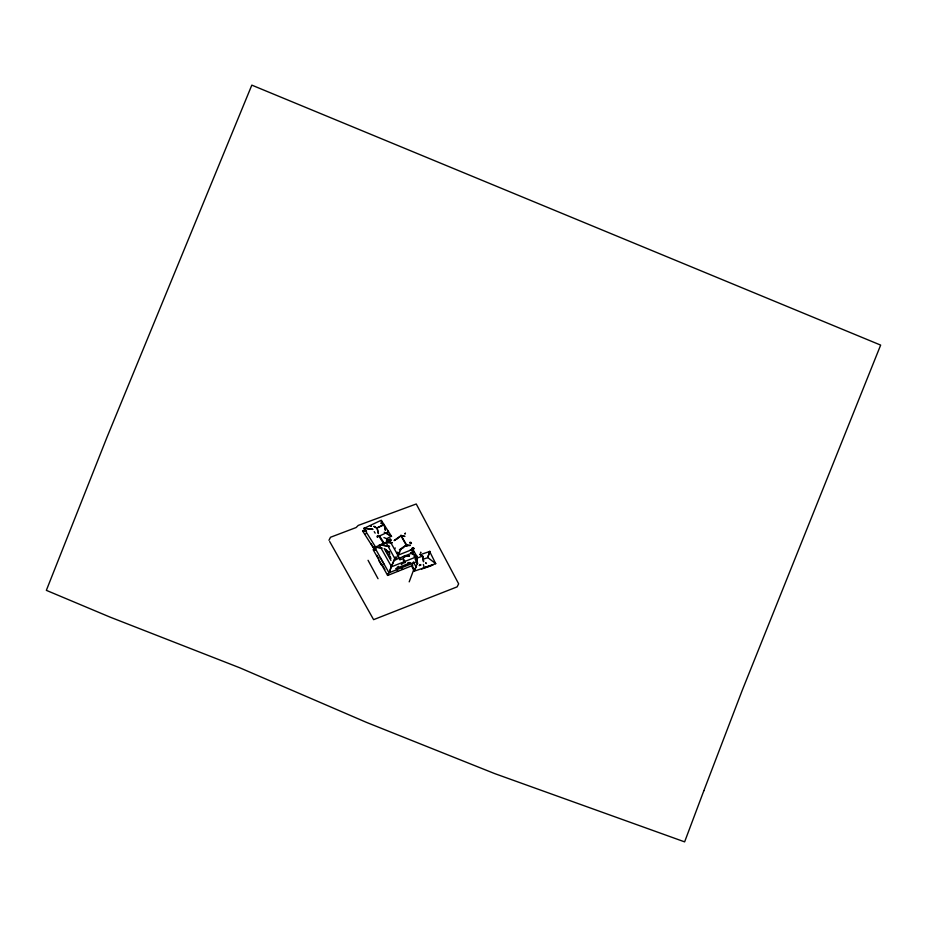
<?xml version="1.0" encoding="UTF-8"?>
<svg xmlns="http://www.w3.org/2000/svg" width="927" height="927" viewBox="0 0 927 927"><rect width="100%" height="100%" fill="white"/><g stroke="black" fill="none" stroke-linecap="round" stroke-linejoin="round"><path stroke-width="1.39" d="M381.588 521.519L381.472 520.789L381.356 521.403M420.557 552.712L420.765 552.133L420.777 552.851M410.649 543.651L410.371 542.48L411.125 542.469M377.382 535.794L377.335 536.849L377.625 535.899M427.741 557.579L429.792 551.206L427.81 557.475M416.316 565.933L416.165 566.988L416.536 566.073M372.758 529.421L363.824 528.297L372.781 529.12M416.744 564.96L417.417 562.619M388.54 573.5L387.486 575.192L388.216 573.396M391.484 565.412L389.27 572.701L391.808 565.516M409.189 581.855L413.929 569.178L412.26 565.829M395.783 559.665L398.436 553.419M395.783 559.665L396.489 557.857M404.844 533.836L405.4 533.048L405.203 533.929M395.331 556.942L391.391 566.513L395.134 558.344M416.246 566.617L414.207 570.847L416.096 566.559M390.707 539.734L389.467 539.711L390.846 539.444M399.189 552.133L398.065 554.949L399.56 552.225M399.549 552.237L401.078 549.027M328.969 540.29L330.499 537.266L356.119 527.533L358.251 525.412L416.246 503.987L458.656 583.836L457.127 586.861L373.604 619.653L329.688 541.553M386.049 542.562L395.47 559.757L414.346 552.121L410.603 549.699M394.844 548.703L395.226 547.961M397.277 552.133L397.173 552.874M410.731 542.573L411.484 543.523M409.467 555.621L408.529 556.142M419.294 565.597L419.78 564.636M419.525 565.516L420.047 564.497M420.568 565.412L420.904 564.763M391.576 536.339L385.655 532.677M406.049 545.505L402.561 548.054M401.252 564.589L401.901 564.114A18.621 5.562 -29.4 0 0 404.323 562.283A18.621 5.562 -29.4 0 0 405.273 562.562M397.266 538.68C410.012 529.201 388.633 544.149 395.47 539.827M395.308 540.012L397.451 538.471M400.603 549.398L402.816 547.973M400.823 549.329L399.421 549.781L405.887 545.227L406.246 545.887M397.243 567.208L398.598 566.362M400.974 558.946L400.14 559.502M400.904 559.178L399.873 559.618L398.622 557.22M374.682 549.896L362.619 530.986L365.203 529.618M376.698 528.019L384.242 524.473M376.582 528.228L384.137 524.682M364.971 534.207L365.794 533.813M377.231 537.057L388.297 531.866M386.374 538.807L391.461 536.258L381.252 520.256L363.929 528.413L375.875 547.521M386.42 540.592L390.151 538.842M400.858 559.108L399.838 559.549M390.105 540.661L379.375 545.169L391.565 566.779L416.744 556.698M391.321 540.453L374.647 547.37L389.004 572.805L415.47 562.202M376.119 548.691L373.314 550.012L387.671 575.447L412.805 565.377M389.027 552.318L389.189 551.669M413.975 548.819L397.903 555.261L389.178 539.792M382.075 564.462L381.229 564.798L378.61 560.151M403.233 556.895L403.569 556.756M403.755 557.243L406.165 556.27M409.421 555.713L408.668 555.91M398.761 557.069L400.082 559.584L398.517 557.034M395.713 568.668L410.777 562.631M408.274 556.235L408.877 555.922L407.892 556.2M405.783 555.528L403.349 556.536L403.813 557.336M423.013 568.274L433.21 564.775M431.09 565.818L421.507 569.074M408.019 556.327L408.656 556.003M421.947 554.103L429.653 551.495L435.725 563.686L424.16 567.591L423.361 564.473M422.724 556.073L416.119 558.425M424.033 567.857L414.218 571.171L411.727 566.154L413.512 561.936L416.014 566.953M409.294 562.515L407.787 562.689M392.063 542.666L385.852 542.422L392.167 542.828M362.677 530.951L366.501 531.275M366.501 530.974L362.631 530.8M375.18 550.186L373.268 549.56L375.192 549.746M406.652 545.841L407.799 545.98M381.912 547.869L374.601 546.907L381.901 548.309M389.525 546.165L379.352 544.717L389.502 546.594M371.345 526.327L370.406 525.98L371.368 526.096M400.962 535.794L404.96 536.409L400.812 535.76M410.87 542.724L409.908 542.307M383.94 537.567L386.478 538.599L388.54 541.832M384.091 524.809L380.823 522.99L381.495 523.28M383.905 524.902L382.237 523.998M377.057 528.123L373.79 526.304L376.872 528.216M417.173 556.281L410.962 552.724M413.013 547.753L414.126 548.506L412.863 548.054M384.218 532.202L391.403 536.432M410.696 553.071L415.261 555.783M387.741 551.171L388.077 551.368A15.052 5.863 68.2 0 0 389.073 551.889M422.654 556.2L419.78 554.195L420.522 554.856M422.457 556.27L420.198 554.589M416.652 558.228L414.392 556.548M416.455 558.297L414.195 556.617M410.371 549.757L413.963 552.376L411.994 548.483M387.625 530.986L388.401 531.658L387.602 531.206M435.725 563.686L427.868 557.625L423.257 559.19L422.724 556.351L422.735 557.787M387.069 550.696L385.365 549.155L390.452 558.181M425.713 562.759L426.432 563.512L425.667 562.979M379.375 535.702L384.578 543.871M378.888 536.142L383.361 543.141M374.207 531.635L375.168 533.141M371.159 543.917L373.407 547.44M412.133 548.031L416.872 556.432M406.953 545.597L400.974 535.227M400.812 535.539L406.547 545.702M405.771 555.563L406.223 556.374M403.303 558.541L405.064 561.669M405.261 562.33L404.392 562.677M402.689 558.888L404.45 562.017M402.063 568.564L402.527 569.387M397.277 570.476L397.741 571.299M384.172 548.506L390.939 560.499M380.232 557.544L381.982 560.65M382.098 560.87L383.848 563.975M376.953 555.366L378.83 558.691M382.781 565.713L384.902 569.468M368.054 560.302L378.031 578.703M415.076 558.935L417.231 563.268L416.501 559.641M413.569 552.283L412.735 549.954M390.881 558.68L390.174 556.212M423.43 560.708L423.558 561.762L422.805 557.509M423.083 559.085L423.558 560.87M410.186 543.106L410.267 543.697M389.757 554.358A15.052 5.863 68.2 0 1 389.363 551.994M703.836 790.731L684.624 841.867L494.717 773.605L366.466 722.376L239.826 667.811L110.012 617.092L46.35 590.348L106.837 437.637L251.82 85.133L880.65 345.099L742.284 690.209L703.836 790.731M377.15 528.274L378.401 533.535L377.15 528.274M384.184 524.96L385.435 530.221L384.184 524.96M416.733 558.378L417.556 563.79L416.733 558.378M410.093 545.493L406.107 545.134L410.093 545.493"/></g></svg>
